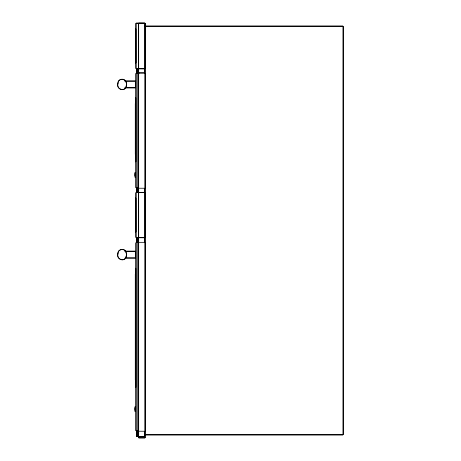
<?xml version="1.0" encoding="UTF-8"?>
<svg xmlns="http://www.w3.org/2000/svg" width="461" height="461" viewBox="0 0 461 461"><rect width="100%" height="100%" fill="white"/><g stroke="black" fill="none" stroke-linecap="round" stroke-linejoin="round"><path stroke-width="0.69" d="M135.361 408.066L135.361 407.478M135.361 173.728L135.361 173.146M145.532 430.879L145.532 242.653M145.532 187.869L145.532 73.305M138.801 23.085L144.892 23.085M136.214 23.102L144.892 23.177M136.214 23.24L144.766 23.24M144.725 26.07L342.863 26.07M144.725 26.225L342.863 26.225M136.214 68.585L144.766 68.585M136.214 68.724L144.766 68.724M136.784 68.827L144.558 68.856M137.701 72.924L144.558 72.924M136.784 72.959L144.558 72.982M136.3 73.069L138.974 73.045M137.568 73.155L138.974 73.155M136.3 73.241L137.741 73.241M124.919 80.911L135.159 80.911M124.919 81.222L135.159 81.222M124.919 87.653L135.159 87.653M124.919 87.965L135.159 87.965M136.3 187.932L137.741 187.932M136.3 188.1L137.741 188.1M136.784 188.215L144.558 188.249M136.784 192.381L144.558 192.312M136.214 192.45L144.766 192.45M136.214 192.589L144.766 192.589M136.214 237.507L144.766 237.507M136.214 237.645L144.766 237.645M136.784 237.749L144.558 237.784M136.784 242.342L144.558 242.33M136.3 242.417L137.741 242.417M136.3 242.59L137.741 242.59M124.919 251.107L135.159 251.107M124.919 251.412L135.159 251.412M125.599 257.849L135.159 257.849M124.919 258.16L135.159 258.16M136.3 430.943L137.741 430.943M136.3 431.116L137.741 431.116M136.784 431.191L144.558 431.26M144.725 434.775L342.863 434.775M144.725 434.93L342.863 434.93M144.558 436.596L136.784 436.63L144.558 436.659M138.801 437.823L144.892 437.823M138.801 437.915L144.892 437.915M343.226 26.438L343.226 434.562M343.07 26.438L343.07 434.562M145.422 73.305L145.422 187.869M145.422 242.653L145.422 430.879M145.117 23.304L145.117 437.696M145.025 23.304L145.025 437.696M144.956 23.43L144.956 68.395M144.956 192.779L144.956 237.317M144.702 68.943L144.702 72.838M144.702 188.33L144.702 192.225M144.702 237.864L144.702 242.186M144.702 431.346L144.702 436.509M144.639 68.943L144.639 72.838M144.639 188.33L144.639 192.225M144.639 237.864L144.639 242.186M144.639 431.346L144.639 436.509M138.675 23.304L138.675 437.696M138.577 23.304L138.577 437.696M138.144 73.472L138.144 187.696M138.144 242.82L138.144 430.712M137.972 73.472L137.972 187.696M137.972 242.82L137.972 430.712M136.07 73.472L136.07 187.696M136.07 242.82L136.07 430.712M136.024 23.43L136.024 68.395M136.024 192.779L136.024 237.317M135.886 23.43L135.886 68.395M135.897 73.472L135.897 187.696M135.886 192.779L135.886 237.317M135.897 242.82L135.897 430.712M135.816 28.893L135.862 62.932M135.782 97.795L135.851 161.684M135.816 198.184L135.862 231.906M135.782 268.411L135.851 387.338M135.753 28.766L135.753 63.059M135.69 97.605L135.69 161.874M135.753 198.057L135.753 232.033M135.69 268.221L135.69 387.528M135.638 28.893L135.638 62.932M135.58 81.643L135.58 87.233M135.592 97.795L135.592 161.684M135.638 198.184L135.638 231.906M135.58 251.839L135.58 257.428M135.592 268.411L135.592 387.338M135.528 33.67L135.528 35.22M135.54 37.013L135.54 38.638M135.54 42.21L135.54 44.314M135.528 45.092L135.528 46.653M135.54 48.307L135.54 49.753M135.54 53.73L135.54 54.438M135.54 56.144L135.528 58.08M135.522 97.795L135.522 161.684M135.528 202.903L135.528 203.583M135.528 203.791L135.528 204.678M135.54 206.609L135.54 207.317M135.54 211.345L135.54 213.449M135.528 214.238L135.528 215.788M135.54 217.442L135.54 219.119M135.54 222.865L135.54 223.573M135.54 225.17L135.528 227.112M135.522 268.411L135.522 387.338M135.43 97.986L135.43 161.488M135.43 268.602L135.43 387.148M135.378 98.089L135.378 161.385M135.361 172.449L135.361 173.278M135.361 173.636L135.361 177.208M135.378 268.711L135.378 387.038M135.361 406.781L135.361 407.61M135.361 407.973L135.361 411.54M135.28 103.529L135.28 154.256M135.2 172.356L135.2 177.301M135.28 274.145L135.28 379.91M135.2 406.688L135.2 411.633M135.038 172.449L135.038 177.208M135.038 406.781L135.038 411.54M134.987 173.503L134.987 175.871M134.987 407.835L134.987 410.204M117.791 83.723C116.247 89.67 125.501 92.459 126.331 85.855A6.788 6.788 0 0 0 126.331 83.02C125.807 77.396 117.601 78.237 117.791 83.723M117.901 83.735C116.328 90.102 126.262 92.067 126.337 85.141C127.91 78.773 117.976 76.808 117.901 83.735M117.791 253.919C116.247 259.86 125.501 262.655 126.331 256.051A6.788 6.788 0 0 0 126.331 253.216C125.807 247.586 117.601 248.427 117.791 253.919M117.901 253.93C116.379 259.739 125.415 262.499 126.228 256.028A6.679 6.679 0 0 0 126.228 253.239C125.72 247.73 117.705 248.56 117.901 253.93M137.614 72.838L137.614 68.943L137.551 72.838M137.614 192.225L137.614 188.33L137.551 192.225M137.614 242.186L137.614 237.864L137.551 242.186M137.614 436.509L137.614 431.346L137.551 436.509M136.733 72.907L136.733 68.873L136.698 72.907M136.733 192.295L136.733 188.267L136.698 192.295M136.733 242.256L136.733 237.801L136.698 242.256M136.733 436.579L136.733 431.277L136.698 436.579"/></g></svg>
